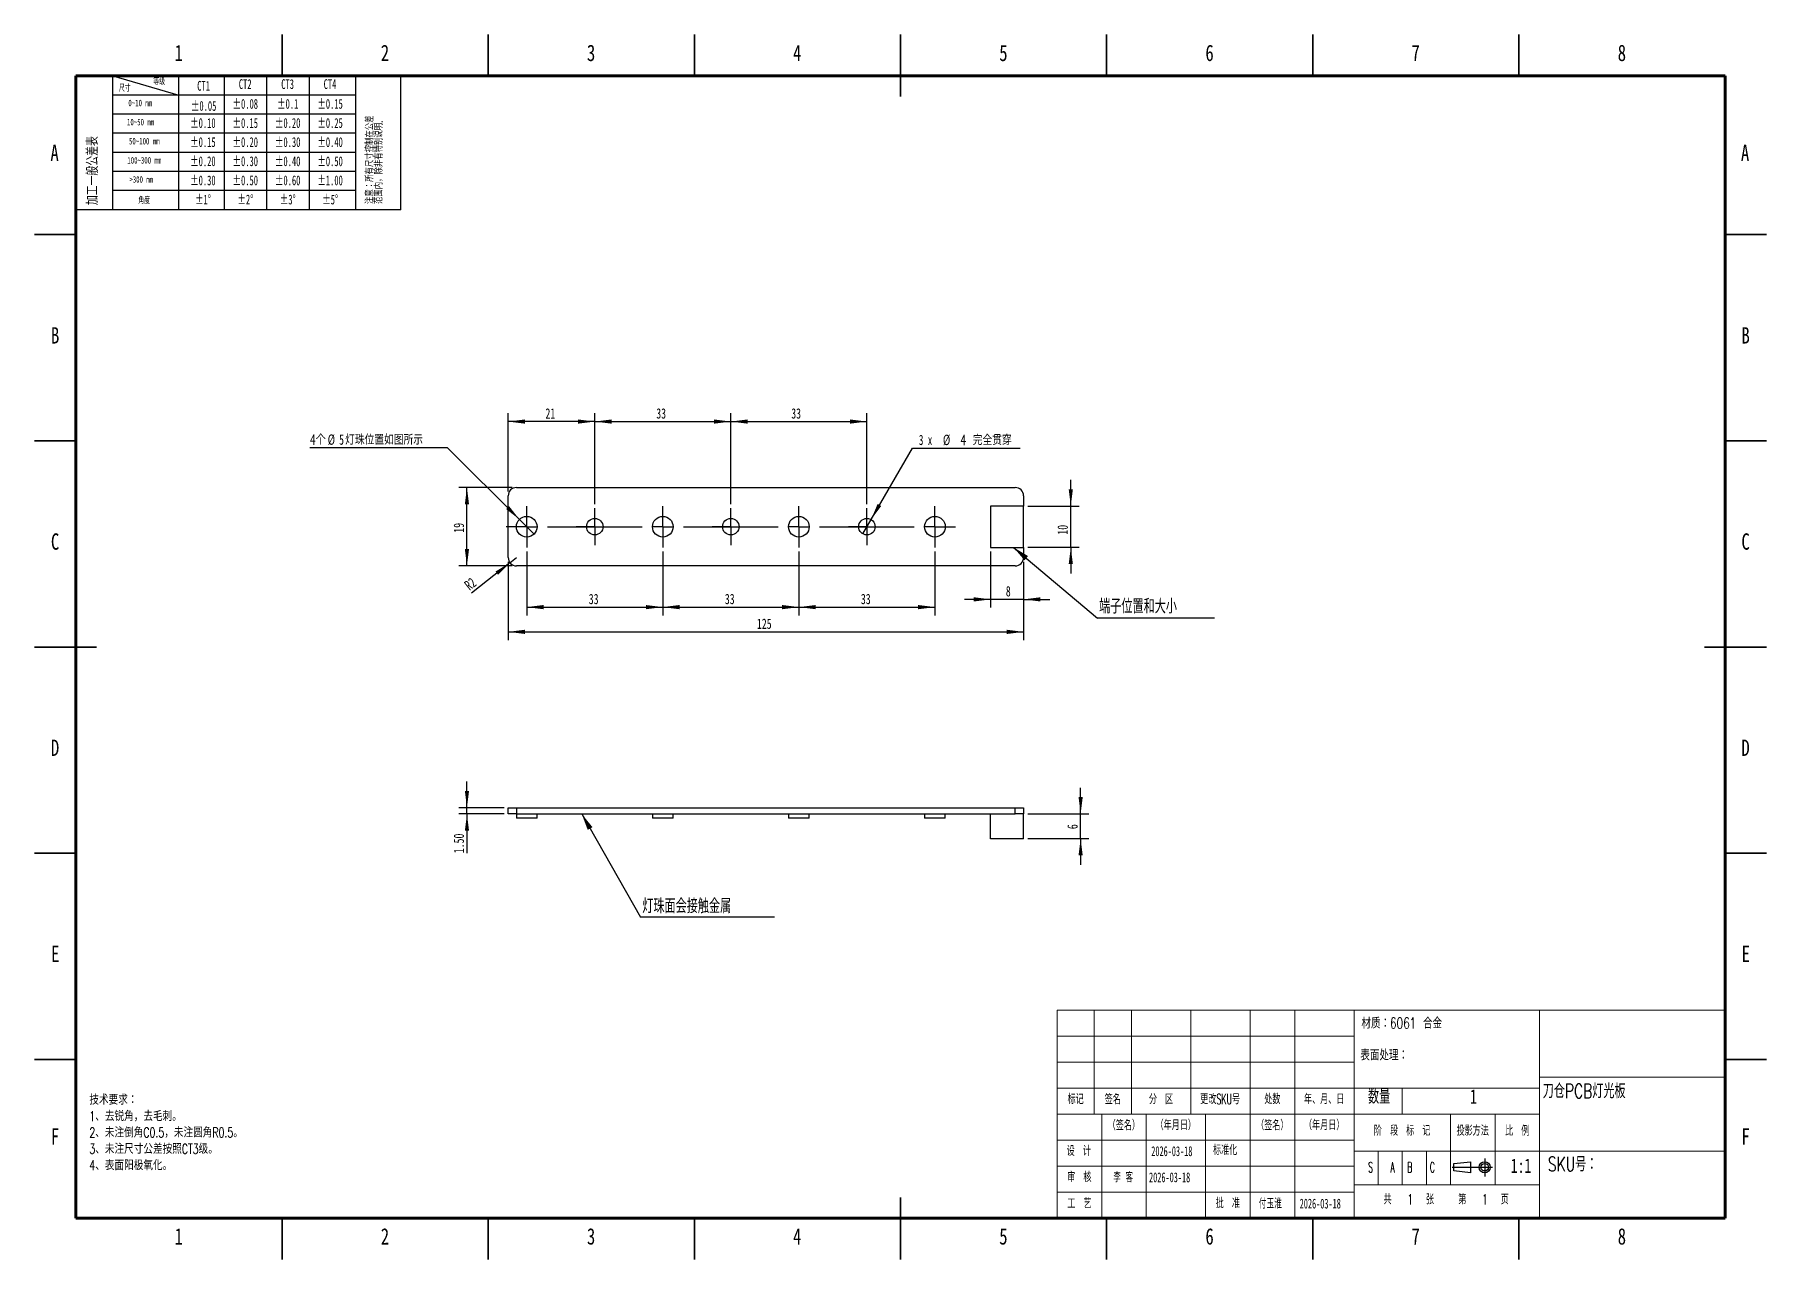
# Model space of a CAD drawing. Header units: millimetres. Extents: x 0 to 420, y 0 to 297.
import ezdxf

# ---------------------------------------------------------------- set-up
doc = ezdxf.new("R2010")
doc.units = ezdxf.units.MM
doc.linetypes.add('SLD-中心线', pattern=[34.29, 30.48, -1.27, 1.27, -1.27])
doc.linetypes.add('SLD-实线', pattern=[0])
doc.layers.add('细实线', color=2, linetype='SLD-实线')
doc.layers.add('轮廓粗实线', color=7, linetype='Continuous')
doc.styles.add('SLDTEXTSTYLE0', font='TXT', dxfattribs={"width": 0.638186})
doc.styles.add('SLDTEXTSTYLE1', font='TXT', dxfattribs={"width": 0.638186, "bigfont": 'bigfont'})
doc.styles.add('SLDTEXTSTYLE10', font='TXT', dxfattribs={"width": 0.633333})
doc.styles.add('SLDTEXTSTYLE2', font='TXT', dxfattribs={"width": 0.75, "bigfont": 'bigfont'})
doc.styles.add('SLDTEXTSTYLE3', font='TXT', dxfattribs={"width": 0.7})
doc.styles.add('SLDTEXTSTYLE4', font='TXT', dxfattribs={"width": 0.7, "bigfont": 'bigfont'})
doc.styles.add('SLDTEXTSTYLE5', font='TXT', dxfattribs={"width": 0.535, "bigfont": 'bigfont'})
doc.styles.add('SLDTEXTSTYLE6', font='TXT', dxfattribs={"width": 0.56, "bigfont": 'bigfont'})
doc.styles.add('SLDTEXTSTYLE7', font='TXT', dxfattribs={"width": 0.75})
doc.styles.add('SLDTEXTSTYLE8', font='TXT', dxfattribs={"width": 0.56})
doc.styles.add('SLDTEXTSTYLE9', font='TXT', dxfattribs={"width": 0.54, "bigfont": 'bigfont'})
doc.dimstyles.new('SLDDIMSTYLE0', dxfattribs={"dimtxt": 2.5, "dimasz": 4.08, "dimexe": 0, "dimexo": 0.0625, "dimtad": 2, "dimrnd": 1e-09, "dimzin": 12, "dimdsep": 46, "dimtxsty": 'SLDTEXTSTYLE3', "dimsah": 1, "dimcen": 0.09, "dimadec": 0, "dimazin": 3, "dimtfac": 1, "dimtofl": 0, "dimtmove": 0, "dimatfit": 3, "dimfxl": 1, "dimfrac": 2, "dimtolj": 1, "dimtzin": 12, "dimarcsym": 0})
doc.dimstyles.new('SLDDIMSTYLE1', dxfattribs={"dimtxt": 2.5, "dimasz": 4.08, "dimexe": 0, "dimexo": 0.0625, "dimtad": 2, "dimrnd": 1e-09, "dimzin": 12, "dimdsep": 46, "dimtxsty": 'SLDTEXTSTYLE3', "dimsah": 1, "dimcen": 0, "dimadec": 0, "dimazin": 3, "dimtfac": 1, "dimtofl": 0, "dimtmove": 0, "dimatfit": 3, "dimfxl": 1, "dimfrac": 2, "dimtolj": 1, "dimtzin": 12, "dimarcsym": 0})
doc.dimstyles.new('SLDDIMSTYLE2', dxfattribs={"dimtxt": 2.5, "dimasz": 4.08, "dimexe": 0, "dimexo": 0.0625, "dimtad": 0, "dimtih": 1, "dimtoh": 1, "dimrnd": 1e-09, "dimzin": 12, "dimdsep": 46, "dimtxsty": 'SLDTEXTSTYLE3', "dimblk1": 'NONE', "dimsah": 1, "dimcen": 0, "dimadec": 0, "dimazin": 3, "dimtfac": 1, "dimtmove": 0, "dimatfit": 3, "dimldrblk": 'NONE', "dimfxl": 1, "dimfrac": 2, "dimtolj": 1, "dimtzin": 12, "dimarcsym": 0})
doc.dimstyles.new('SLDDIMSTYLE3', dxfattribs={"dimtxt": 2.5, "dimasz": 4.08, "dimexe": 0, "dimexo": 0.0625, "dimtad": 0, "dimtih": 1, "dimtoh": 1, "dimdec": 6, "dimrnd": 1e-09, "dimzin": 12, "dimdsep": 46, "dimtxsty": 'SLDTEXTSTYLE3', "dimblk1": 'NONE', "dimsah": 1, "dimcen": 0, "dimadec": 0, "dimazin": 3, "dimtfac": 1, "dimtmove": 0, "dimatfit": 3, "dimldrblk": 'NONE', "dimfxl": 1, "dimfrac": 2, "dimtolj": 1, "dimtzin": 12, "dimarcsym": 0})
doc.dimstyles.new('SLDDIMSTYLE4', dxfattribs={"dimtxt": 2.5, "dimasz": 4.08, "dimexe": 0, "dimexo": 0.0625, "dimtad": 2, "dimrnd": 1e-09, "dimzin": 12, "dimdsep": 46, "dimtxsty": 'SLDTEXTSTYLE3', "dimsah": 1, "dimcen": 0.09, "dimadec": 0, "dimazin": 3, "dimtfac": 1, "dimtmove": 0, "dimatfit": 0, "dimfxl": 1, "dimfrac": 2, "dimtolj": 1, "dimtzin": 12, "dimarcsym": 0})
doc.dimstyles.new('SLDDIMSTYLE5', dxfattribs={"dimtxt": 0.18, "dimasz": 4.08, "dimexe": 0, "dimexo": 0.0625, "dimgap": 0, "dimtad": 0, "dimtih": 1, "dimtoh": 1, "dimdec": 0, "dimrnd": 1e-09, "dimzin": 0, "dimdsep": 46, "dimtxsty": 'Standard', "dimsah": 1, "dimcen": 0.09, "dimadec": 0, "dimazin": 0, "dimtfac": 4.08, "dimtdec": 0, "dimtofl": 0, "dimtmove": 0, "dimatfit": 3, "dimfxl": 1, "dimfrac": 2, "dimtolj": 1, "dimtzin": 0, "dimarcsym": 0})
doc.dimstyles.new('SLDDIMSTYLE6', dxfattribs={"dimtxt": 2.5, "dimasz": 4.08, "dimexe": 0, "dimexo": 0.0625, "dimtad": 2, "dimrnd": 1e-09, "dimzin": 4, "dimdsep": 46, "dimtxsty": 'SLDTEXTSTYLE3', "dimsah": 1, "dimcen": 0.09, "dimadec": 0, "dimazin": 1, "dimtfac": 1, "dimtmove": 0, "dimatfit": 0, "dimfxl": 1, "dimfrac": 2, "dimtolj": 1, "dimtzin": 12, "dimarcsym": 0})

# ---------------------------------------------------------------- blocks, each defined once
blk = doc.blocks.new('SW_NOTE_0')
at = {"layer": '细实线', "color": 0, "linetype": 'SLD-实线', "lineweight": 18, "insert": (0.844, 0.611), "char_height": 0.4741, "attachment_point": 2, "style": 'SLDTEXTSTYLE0'}
blk.add_mtext('±0.60', dxfattribs=at)
blk = doc.blocks.new('SW_NOTE_0_1')
at = {"layer": '细实线', "color": 0, "linetype": 'SLD-实线', "lineweight": 18, "insert": (0.844, 0.611), "char_height": 0.4741, "attachment_point": 2, "style": 'SLDTEXTSTYLE0'}
blk.add_mtext('±0.40', dxfattribs=at)
blk = doc.blocks.new('SW_NOTE_0_2')
at = {"layer": '细实线', "color": 0, "linetype": 'SLD-实线', "lineweight": 18, "insert": (0.508, 0.611), "char_height": 0.4741, "attachment_point": 2, "style": 'SLDTEXTSTYLE0'}
blk.add_mtext('±3°', dxfattribs=at)
blk = doc.blocks.new('SW_NOTE_0_3')
at = {"layer": '细实线', "color": 0, "linetype": 'SLD-实线', "lineweight": 18, "insert": (0.508, 0.611), "char_height": 0.4741, "attachment_point": 2, "style": 'SLDTEXTSTYLE0'}
blk.add_mtext('±5°', dxfattribs=at)
blk = doc.blocks.new('SW_NOTE_0_4')
at = {"layer": '细实线', "color": 0, "linetype": 'SLD-实线', "lineweight": 18, "insert": (0.844, 0.611), "char_height": 0.4741, "attachment_point": 2, "style": 'SLDTEXTSTYLE0'}
blk.add_mtext('±1.00', dxfattribs=at)
blk = doc.blocks.new('SW_NOTE_0_5')
at = {"layer": '细实线', "color": 0, "linetype": 'SLD-实线', "lineweight": 18, "insert": (0.844, 0.611), "char_height": 0.4741, "attachment_point": 2, "style": 'SLDTEXTSTYLE0'}
blk.add_mtext('±0.50', dxfattribs=at)
blk = doc.blocks.new('SW_NOTE_0_6')
at = {"layer": '细实线', "color": 0, "linetype": 'SLD-实线', "lineweight": 18, "insert": (0.844, 0.611), "char_height": 0.4741, "attachment_point": 2, "style": 'SLDTEXTSTYLE0'}
blk.add_mtext('±0.20', dxfattribs=at)
blk = doc.blocks.new('SW_NOTE_0_7')
at = {"layer": '细实线', "color": 0, "linetype": 'SLD-实线', "lineweight": 18, "insert": (0.844, 0.611), "char_height": 0.4741, "attachment_point": 2, "style": 'SLDTEXTSTYLE0'}
blk.add_mtext('±0.30', dxfattribs=at)
blk = doc.blocks.new('SW_NOTE_0_8')
at = {"layer": '细实线', "color": 0, "linetype": 'SLD-实线', "lineweight": 18, "insert": (0.656, 0.611), "char_height": 0.4741, "attachment_point": 2, "style": 'SLDTEXTSTYLE0'}
blk.add_mtext('±0.1', dxfattribs=at)
blk = doc.blocks.new('SW_NOTE_0_9')
at = {"layer": '细实线', "color": 0, "linetype": 'SLD-实线', "lineweight": 18, "insert": (0.844, 0.611), "char_height": 0.4741, "attachment_point": 2, "style": 'SLDTEXTSTYLE0'}
blk.add_mtext('±0.15', dxfattribs=at)
blk = doc.blocks.new('SW_NOTE_0_10')
at = {"layer": '细实线', "color": 0, "linetype": 'SLD-实线', "lineweight": 18, "insert": (0.844, 0.611), "char_height": 0.4741, "attachment_point": 2, "style": 'SLDTEXTSTYLE0'}
blk.add_mtext('±0.25', dxfattribs=at)
blk = doc.blocks.new('SW_NOTE_0_11')
at = {"layer": '细实线', "color": 0, "linetype": 'SLD-实线', "lineweight": 18, "insert": (0.844, 0.611), "char_height": 0.4741, "attachment_point": 2, "style": 'SLDTEXTSTYLE0'}
blk.add_mtext('±0.40', dxfattribs=at)
blk = doc.blocks.new('SW_NOTE_0_12')
at = {"layer": '细实线', "color": 0, "linetype": 'SLD-实线', "lineweight": 18, "insert": (0.633, 0.611), "char_height": 0.4741, "attachment_point": 2, "style": 'SLDTEXTSTYLE0'}
blk.add_mtext('CT3', dxfattribs=at)
blk = doc.blocks.new('SW_NOTE_0_13')
at = {"layer": '细实线', "color": 0, "linetype": 'SLD-实线', "lineweight": 18, "insert": (0.633, 0.611), "char_height": 0.4741, "attachment_point": 2, "style": 'SLDTEXTSTYLE0'}
blk.add_mtext('CT4', dxfattribs=at)
blk = doc.blocks.new('SW_NOTE_0_14')
at = {"layer": '细实线', "color": 0, "linetype": 'SLD-实线', "lineweight": 18, "insert": (0.844, 0.611), "char_height": 0.4741, "attachment_point": 2, "style": 'SLDTEXTSTYLE0'}
blk.add_mtext('±0.10', dxfattribs=at)
blk = doc.blocks.new('SW_NOTE_0_15')
at = {"layer": '细实线', "color": 0, "linetype": 'SLD-实线', "lineweight": 18, "insert": (0.844, 0.611), "char_height": 0.4741, "attachment_point": 2, "style": 'SLDTEXTSTYLE0'}
blk.add_mtext('±0.15', dxfattribs=at)
blk = doc.blocks.new('SW_NOTE_0_16')
at = {"layer": '细实线', "color": 0, "linetype": 'SLD-实线', "lineweight": 18, "insert": (0.844, 0.611), "char_height": 0.4741, "attachment_point": 2, "style": 'SLDTEXTSTYLE0'}
blk.add_mtext('±0.05', dxfattribs=at)
blk = doc.blocks.new('SW_NOTE_0_17')
at = {"layer": '细实线', "color": 0, "linetype": 'SLD-实线', "lineweight": 18, "insert": (0.844, 0.611), "char_height": 0.4741, "attachment_point": 2, "style": 'SLDTEXTSTYLE0'}
blk.add_mtext('±0.30', dxfattribs=at)
blk = doc.blocks.new('SW_NOTE_0_18')
at = {"layer": '细实线', "color": 0, "linetype": 'SLD-实线', "lineweight": 18, "insert": (0.844, 0.611), "char_height": 0.4741, "attachment_point": 2, "style": 'SLDTEXTSTYLE0'}
blk.add_mtext('±0.20', dxfattribs=at)
blk = doc.blocks.new('SW_NOTE_0_19')
at = {"layer": '细实线', "color": 0, "linetype": 'SLD-实线', "lineweight": 18, "insert": (0.943, 0.407), "char_height": 0.3161, "attachment_point": 2, "style": 'SLDTEXTSTYLE0'}
blk.add_mtext('>300 mm', dxfattribs=at)
blk = doc.blocks.new('SW_NOTE_0_20')
at = {"layer": '细实线', "color": 0, "linetype": 'SLD-实线', "lineweight": 18, "insert": (1.318, 0.407), "char_height": 0.3161, "attachment_point": 2, "style": 'SLDTEXTSTYLE0'}
blk.add_mtext('100~300 mm', dxfattribs=at)
blk = doc.blocks.new('SW_NOTE_0_21')
at = {"layer": '细实线', "color": 0, "linetype": 'SLD-实线', "lineweight": 18, "insert": (0.458, 0.407), "char_height": 0.3161, "attachment_point": 2, "style": 'SLDTEXTSTYLE1'}
blk.add_mtext('角度', dxfattribs=at)
blk = doc.blocks.new('SW_NOTE_0_22')
at = {"layer": '细实线', "color": 0, "linetype": 'SLD-实线', "lineweight": 18, "insert": (1.068, 0.407), "char_height": 0.3161, "attachment_point": 2, "style": 'SLDTEXTSTYLE0'}
blk.add_mtext('10~50 mm', dxfattribs=at)
blk = doc.blocks.new('SW_NOTE_0_23')
at = {"layer": '细实线', "color": 0, "linetype": 'SLD-实线', "lineweight": 18, "insert": (1.193, 0.407), "char_height": 0.3161, "attachment_point": 2, "style": 'SLDTEXTSTYLE0'}
blk.add_mtext('50~100 mm', dxfattribs=at)
blk = doc.blocks.new('SW_NOTE_0_24')
at = {"layer": '细实线', "color": 0, "linetype": 'SLD-实线', "lineweight": 18, "insert": (0.943, 0.407), "char_height": 0.3161, "attachment_point": 2, "style": 'SLDTEXTSTYLE0'}
blk.add_mtext('0~10 mm', dxfattribs=at)
blk = doc.blocks.new('SW_NOTE_0_25')
at = {"layer": '细实线', "color": 0, "linetype": 'SLD-实线', "lineweight": 18, "insert": (0, 0.407), "char_height": 0.3161, "attachment_point": 1, "style": 'SLDTEXTSTYLE1'}
blk.add_mtext('尺寸', dxfattribs=at)
blk = doc.blocks.new('SW_NOTE_0_26')
at = {"layer": '细实线', "color": 0, "linetype": 'SLD-实线', "lineweight": 18, "insert": (0, 0.407), "char_height": 0.3161, "attachment_point": 1, "style": 'SLDTEXTSTYLE1'}
blk.add_mtext('等级', dxfattribs=at)
blk = doc.blocks.new('SW_NOTE_0_27')
at = {"layer": '细实线', "color": 0, "linetype": 'SLD-实线', "lineweight": 18, "insert": (0.508, 0.611), "char_height": 0.4741, "attachment_point": 2, "style": 'SLDTEXTSTYLE0'}
blk.add_mtext('±2°', dxfattribs=at)
blk = doc.blocks.new('SW_NOTE_0_28')
at = {"layer": '细实线', "color": 0, "linetype": 'SLD-实线', "lineweight": 18, "insert": (0.508, 0.611), "char_height": 0.4741, "attachment_point": 2, "style": 'SLDTEXTSTYLE0'}
blk.add_mtext('±1°', dxfattribs=at)
blk = doc.blocks.new('SW_NOTE_0_29')
at = {"layer": '细实线', "color": 0, "linetype": 'SLD-实线', "lineweight": 18, "insert": (0.844, 0.611), "char_height": 0.4741, "attachment_point": 2, "style": 'SLDTEXTSTYLE0'}
blk.add_mtext('±0.50', dxfattribs=at)
blk = doc.blocks.new('SW_NOTE_0_30')
at = {"layer": '细实线', "color": 0, "linetype": 'SLD-实线', "lineweight": 18, "insert": (0.844, 0.611), "char_height": 0.4741, "attachment_point": 2, "style": 'SLDTEXTSTYLE0'}
blk.add_mtext('±0.30', dxfattribs=at)
blk = doc.blocks.new('SW_NOTE_0_31')
at = {"layer": '细实线', "color": 0, "linetype": 'SLD-实线', "lineweight": 18, "insert": (0.844, 0.611), "char_height": 0.4741, "attachment_point": 2, "style": 'SLDTEXTSTYLE0'}
blk.add_mtext('±0.08', dxfattribs=at)
blk = doc.blocks.new('SW_NOTE_0_32')
at = {"layer": '细实线', "color": 0, "linetype": 'SLD-实线', "lineweight": 18, "insert": (0.844, 0.611), "char_height": 0.4741, "attachment_point": 2, "style": 'SLDTEXTSTYLE0'}
blk.add_mtext('±0.15', dxfattribs=at)
blk = doc.blocks.new('SW_NOTE_0_33')
at = {"layer": '细实线', "color": 0, "linetype": 'SLD-实线', "lineweight": 18, "insert": (0.844, 0.611), "char_height": 0.4741, "attachment_point": 2, "style": 'SLDTEXTSTYLE0'}
blk.add_mtext('±0.20', dxfattribs=at)
blk = doc.blocks.new('SW_NOTE_0_34')
at = {"layer": '细实线', "color": 0, "linetype": 'SLD-实线', "lineweight": 18, "insert": (0.633, 0.611), "char_height": 0.4741, "attachment_point": 2, "style": 'SLDTEXTSTYLE0'}
blk.add_mtext('CT1', dxfattribs=at)
blk = doc.blocks.new('SW_NOTE_0_35')
at = {"layer": '细实线', "color": 0, "linetype": 'SLD-实线', "lineweight": 18, "insert": (0.633, 0.611), "char_height": 0.4741, "attachment_point": 2, "style": 'SLDTEXTSTYLE0'}
blk.add_mtext('CT2', dxfattribs=at)
blk = doc.blocks.new('SW_NOTE_0_36')
at = {"layer": '细实线', "color": 0, "linetype": 'SLD-实线', "lineweight": 18, "insert": (-0.714, 0), "char_height": 0.554, "attachment_point": 1, "rotation": 90, "style": 'SLDTEXTSTYLE2'}
blk.add_mtext('加工一般公差表', dxfattribs=at)
blk = doc.blocks.new('SW_NOTE_0_37')
at = {"layer": '细实线', "color": 0, "linetype": 'SLD-实线', "lineweight": 18, "char_height": 0.34089, "attachment_point": 1, "rotation": 90, "style": 'SLDTEXTSTYLE2'}
for s, insert in [('注意：所有尺寸控制在公差', (-0.439, 0)), ('范围内，除非有特别说明.', (0.001, 0))]:
    blk.add_mtext(s, dxfattribs=dict(at, insert=insert))
blk = doc.blocks.new('公差尺寸表')
blk.add_line((0, 0), (0, -6.495))
at = {"layer": '细实线', "color": 7}
for p, q in [((15.755, 0), (0, 0)), ((1.795, 0), (4.988, -0.928)), ((1.795, -6.495), (1.795, 0)), ((4.988, -6.495), (4.988, 0)), ((7.212, -6.495), (7.212, 0)), ((9.268, -6.495), (9.268, 0)), ((9.885, 0), (15.058, 0)), ((11.325, -6.495), (11.325, 0)), ((13.575, -6.495), (13.575, 0)), ((15.755, -6.495), (15.755, 0)), ((13.575, -0.928), (1.795, -0.928)), ((13.575, -1.856), (1.795, -1.856)), ((13.575, -2.783), (1.795, -2.783)), ((13.575, -3.711), (1.795, -3.711)), ((13.575, -4.639), (1.795, -4.639)), ((13.575, -5.567), (1.795, -5.567)), ((15.755, -6.495), (0, -6.495))]:
    blk.add_line(p, q, dxfattribs=at)
at = {"layer": '细实线', "color": 7, "linetype": 'SLD-实线', "lineweight": 18}
for name, p in [('SW_NOTE_0_25', (2.088, -0.851)), ('SW_NOTE_0_26', (3.759, -0.525)), ('SW_NOTE_0_34', (5.562, -0.857)), ('SW_NOTE_0_35', (7.581, -0.772)), ('SW_NOTE_0_12', (9.638, -0.772)), ('SW_NOTE_0_13', (11.695, -0.772)), ('SW_NOTE_0_24', (2.18, -1.561)), ('SW_NOTE_0_16', (5.354, -1.831)), ('SW_NOTE_0_31', (7.373, -1.731)), ('SW_NOTE_0_8', (9.621, -1.731)), ('SW_NOTE_0_9', (11.487, -1.731)), ('SW_NOTE_0_22', (2.072, -2.489)), ('SW_NOTE_0_14', (5.317, -2.659)), ('SW_NOTE_0_32', (7.373, -2.659)), ('SW_NOTE_0_6', (9.43, -2.659)), ('SW_NOTE_0_10', (11.487, -2.659)), ('SW_NOTE_0_36', (1.234, -6.267)), ('SW_NOTE_0_23', (2.126, -3.417)), ('SW_NOTE_0_15', (5.317, -3.586)), ('SW_NOTE_0_33', (7.373, -3.586)), ('SW_NOTE_0_7', (9.43, -3.586)), ('SW_NOTE_0_11', (11.487, -3.586)), ('SW_NOTE_0_37', (14.529, -6.215)), ('SW_NOTE_0_20', (2.003, -4.344)), ('SW_NOTE_0_18', (5.317, -4.514)), ('SW_NOTE_0_30', (7.373, -4.514)), ('SW_NOTE_0_1', (9.43, -4.514)), ('SW_NOTE_0_5', (11.487, -4.514)), ('SW_NOTE_0_19', (2.229, -5.272)), ('SW_NOTE_0_17', (5.317, -5.442)), ('SW_NOTE_0_29', (7.373, -5.442)), ('SW_NOTE_0', (9.43, -5.442)), ('SW_NOTE_0_4', (11.487, -5.442)), ('SW_NOTE_0_21', (2.853, -6.299)), ('SW_NOTE_0_28', (5.657, -6.37)), ('SW_NOTE_0_27', (7.713, -6.37)), ('SW_NOTE_0_2', (9.77, -6.37)), ('SW_NOTE_0_3', (11.827, -6.37))]:
    blk.add_blockref(name, p, dxfattribs=at)
blk = doc.blocks.new('_D')
at = {"color": 5, "linetype": 'SLD-实线', "lineweight": 25, "true_color": 0x0000ff}
for p, q in [((115.85, 187.17), (102.85, 187.17)), ((104.85, 168.17), (104.85, 187.17)), ((115.85, 168.17), (102.85, 168.17))]:
    blk.add_line(p, q, dxfattribs=at)
for points in [[(104.85, 187.17), (104.34, 183.09), (105.36, 183.09)], [(104.85, 168.17), (105.36, 172.25), (104.34, 172.25)]]:
    blk.add_solid(points, dxfattribs=at)
at = {"color": 5, "linetype": 'SLD-实线', "lineweight": 25, "true_color": 0x0000ff, "insert": (101.63, 176.21), "char_height": 2.5, "attachment_point": 1, "rotation": 90, "style": 'SLDTEXTSTYLE3'}
blk.add_mtext('19', dxfattribs=at)
blk = doc.blocks.new('_D_1')
at = {"color": 5, "linetype": 'SLD-实线', "lineweight": 25, "true_color": 0x0000ff}
for p, q in [((114.85, 169.17), (114.85, 150.17)), ((239.85, 169.17), (239.85, 150.17)), ((114.85, 152.17), (239.85, 152.17))]:
    blk.add_line(p, q, dxfattribs=at)
for points in [[(114.85, 152.17), (118.93, 151.66), (118.93, 152.68)], [(239.85, 152.17), (235.77, 152.68), (235.77, 151.66)]]:
    blk.add_solid(points, dxfattribs=at)
at = {"color": 5, "linetype": 'SLD-实线', "lineweight": 25, "true_color": 0x0000ff, "insert": (175.17, 155.39), "char_height": 2.5, "attachment_point": 1, "style": 'SLDTEXTSTYLE3'}
blk.add_mtext('125', dxfattribs=at)
blk = doc.blocks.new('_D_2')
at = {"color": 5, "linetype": 'SLD-实线', "lineweight": 25, "true_color": 0x0000ff}
for p, q in [((119.35, 171.67), (119.35, 156.17)), ((152.35, 171.67), (152.35, 156.17)), ((119.35, 158.17), (152.35, 158.17))]:
    blk.add_line(p, q, dxfattribs=at)
for points in [[(119.35, 158.17), (123.43, 157.66), (123.43, 158.68)], [(152.35, 158.17), (148.27, 158.68), (148.27, 157.66)]]:
    blk.add_solid(points, dxfattribs=at)
at = {"color": 5, "linetype": 'SLD-实线', "lineweight": 25, "true_color": 0x0000ff, "insert": (134.39, 161.39), "char_height": 2.5, "attachment_point": 1, "style": 'SLDTEXTSTYLE3'}
blk.add_mtext('33', dxfattribs=at)
blk = doc.blocks.new('_D_3')
at = {"color": 5, "linetype": 'SLD-实线', "lineweight": 25, "true_color": 0x0000ff}
for p, q in [((152.35, 171.67), (152.35, 156.17)), ((185.35, 171.67), (185.35, 156.17)), ((152.35, 158.17), (185.35, 158.17))]:
    blk.add_line(p, q, dxfattribs=at)
for points in [[(152.35, 158.17), (156.43, 157.66), (156.43, 158.68)], [(185.35, 158.17), (181.27, 158.68), (181.27, 157.66)]]:
    blk.add_solid(points, dxfattribs=at)
at = {"color": 5, "linetype": 'SLD-实线', "lineweight": 25, "true_color": 0x0000ff, "insert": (167.39, 161.39), "char_height": 2.5, "attachment_point": 1, "style": 'SLDTEXTSTYLE3'}
blk.add_mtext('33', dxfattribs=at)
blk = doc.blocks.new('_D_4')
at = {"color": 5, "linetype": 'SLD-实线', "lineweight": 25, "true_color": 0x0000ff}
for p, q in [((185.35, 171.67), (185.35, 156.17)), ((218.35, 171.67), (218.35, 156.17)), ((185.35, 158.17), (218.35, 158.17))]:
    blk.add_line(p, q, dxfattribs=at)
for points in [[(185.35, 158.17), (189.43, 157.66), (189.43, 158.68)], [(218.35, 158.17), (214.27, 158.68), (214.27, 157.66)]]:
    blk.add_solid(points, dxfattribs=at)
at = {"color": 5, "linetype": 'SLD-实线', "lineweight": 25, "true_color": 0x0000ff, "insert": (200.39, 161.39), "char_height": 2.5, "attachment_point": 1, "style": 'SLDTEXTSTYLE3'}
blk.add_mtext('33', dxfattribs=at)
blk = doc.blocks.new('_D_5')
at = {"color": 5, "linetype": 'SLD-实线', "lineweight": 25, "true_color": 0x0000ff}
for q in [(105.95, 161.54), (116.85, 170.17)]:
    blk.add_line((115.28, 168.93), q, dxfattribs=at)
blk.add_solid([(115.28, 168.93), (111.76, 166.79), (112.4, 166)], dxfattribs=at)
at = {"color": 5, "linetype": 'SLD-实线', "lineweight": 25, "true_color": 0x0000ff, "insert": (103.95, 164.06), "char_height": 2.5, "attachment_point": 1, "rotation": 38.3523, "style": 'SLDTEXTSTYLE3'}
blk.add_mtext('R2', dxfattribs=at)
blk = doc.blocks.new('_D_6')
at = {"color": 5, "linetype": 'SLD-实线', "lineweight": 25, "true_color": 0x0000ff}
for p, q in [((100.16, 196.83), (66.72, 196.83)), ((117.58, 179.43), (100.16, 196.83)), ((121.12, 175.9), (117.58, 179.43))]:
    blk.add_line(p, q, dxfattribs=at)
blk.add_solid([(117.58, 179.43), (115.05, 182.68), (114.33, 181.96)], dxfattribs=at)
at = {"color": 5, "linetype": 'SLD-实线', "lineweight": 25, "true_color": 0x0000ff, "char_height": 2.5, "attachment_point": 1}
for s, insert, style in [('4个', (66.72, 200.05), 'SLDTEXTSTYLE4'), ('%%c', (71.08, 200.05), 'SLDTEXTSTYLE3'), ('5', (73.84, 200.05), 'SLDTEXTSTYLE3'), ('灯珠位置如图所示', (75.3, 200.05), 'SLDTEXTSTYLE4')]:
    blk.add_mtext(s, dxfattribs=dict(at, insert=insert, style=style))
blk = doc.blocks.new('_None')
blk = doc.blocks.new('_D_7')
at = {"color": 5, "linetype": 'SLD-实线', "lineweight": 25, "true_color": 0x0000ff}
for p, q in [((114.85, 186.17), (114.85, 205.17)), ((135.85, 203.17), (114.85, 203.17)), ((135.85, 183.17), (135.85, 205.17))]:
    blk.add_line(p, q, dxfattribs=at)
for points in [[(114.85, 203.17), (118.93, 202.66), (118.93, 203.68)], [(135.85, 203.17), (131.77, 203.68), (131.77, 202.66)]]:
    blk.add_solid(points, dxfattribs=at)
at = {"color": 5, "linetype": 'SLD-实线', "lineweight": 25, "true_color": 0x0000ff, "insert": (123.89, 206.39), "char_height": 2.5, "attachment_point": 1, "style": 'SLDTEXTSTYLE3'}
blk.add_mtext('21', dxfattribs=at)
blk = doc.blocks.new('_D_8')
at = {"color": 5, "linetype": 'SLD-实线', "lineweight": 25, "true_color": 0x0000ff}
for p, q in [((135.85, 183.17), (135.85, 205.17)), ((135.85, 203.17), (168.85, 203.17)), ((168.85, 183.17), (168.85, 205.17))]:
    blk.add_line(p, q, dxfattribs=at)
for points in [[(135.85, 203.17), (139.93, 202.66), (139.93, 203.68)], [(168.85, 203.17), (164.77, 203.68), (164.77, 202.66)]]:
    blk.add_solid(points, dxfattribs=at)
at = {"color": 5, "linetype": 'SLD-实线', "lineweight": 25, "true_color": 0x0000ff, "insert": (150.76, 206.39), "char_height": 2.5, "attachment_point": 1, "style": 'SLDTEXTSTYLE3'}
blk.add_mtext('33', dxfattribs=at)
blk = doc.blocks.new('_D_9')
at = {"color": 5, "linetype": 'SLD-实线', "lineweight": 25, "true_color": 0x0000ff}
for p, q in [((168.85, 183.17), (168.85, 205.17)), ((168.85, 203.17), (201.85, 203.17)), ((201.85, 183.17), (201.85, 205.17))]:
    blk.add_line(p, q, dxfattribs=at)
for points in [[(168.85, 203.17), (172.93, 202.66), (172.93, 203.68)], [(201.85, 203.17), (197.77, 203.68), (197.77, 202.66)]]:
    blk.add_solid(points, dxfattribs=at)
at = {"color": 5, "linetype": 'SLD-实线', "lineweight": 25, "true_color": 0x0000ff, "insert": (183.5, 206.39), "char_height": 2.5, "attachment_point": 1, "style": 'SLDTEXTSTYLE3'}
blk.add_mtext('33', dxfattribs=at)
blk = doc.blocks.new('_D_10')
at = {"color": 5, "linetype": 'SLD-实线', "lineweight": 25, "true_color": 0x0000ff}
for p, q in [((202.85, 179.4), (212.88, 196.75)), ((212.88, 196.75), (239.05, 196.75)), ((200.85, 175.94), (202.85, 179.4))]:
    blk.add_line(p, q, dxfattribs=at)
blk.add_solid([(202.85, 179.4), (205.33, 182.68), (204.45, 183.19)], dxfattribs=at)
at = {"color": 5, "linetype": 'SLD-实线', "lineweight": 25, "true_color": 0x0000ff, "char_height": 2.5, "attachment_point": 1}
for s, insert, style in [('3 x', (214.47, 199.97), 'SLDTEXTSTYLE10'), ('%%c', (220.29, 199.97), 'SLDTEXTSTYLE3'), ('4 完全贯穿', (224.46, 199.97), 'SLDTEXTSTYLE4')]:
    blk.add_mtext(s, dxfattribs=dict(at, insert=insert, style=style))
blk = doc.blocks.new('_D_11')
at = {"color": 5, "linetype": 'SLD-实线', "lineweight": 25, "true_color": 0x0000ff}
for p, q in [((251.3, 182.67), (251.3, 189.02)), ((240.85, 182.67), (253.3, 182.67)), ((251.3, 172.67), (251.3, 182.67)), ((240.85, 172.67), (253.3, 172.67)), ((251.3, 172.67), (251.3, 166.32))]:
    blk.add_line(p, q, dxfattribs=at)
for points in [[(251.3, 182.67), (251.81, 186.75), (250.79, 186.75)], [(251.3, 172.67), (250.79, 168.59), (251.81, 168.59)]]:
    blk.add_solid(points, dxfattribs=at)
at = {"color": 5, "linetype": 'SLD-实线', "lineweight": 25, "true_color": 0x0000ff, "insert": (248.08, 175.74), "char_height": 2.5, "attachment_point": 1, "rotation": 90, "style": 'SLDTEXTSTYLE3'}
blk.add_mtext('10', dxfattribs=at)
blk = doc.blocks.new('_D_12')
at = {"color": 5, "linetype": 'SLD-实线', "lineweight": 25, "true_color": 0x0000ff}
for p, q in [((231.85, 171.67), (231.85, 158.05)), ((239.85, 169.17), (239.85, 158.05)), ((231.85, 160.05), (225.5, 160.05)), ((239.85, 160.05), (231.85, 160.05)), ((239.85, 160.05), (246.2, 160.05))]:
    blk.add_line(p, q, dxfattribs=at)
for points in [[(231.85, 160.05), (227.77, 160.56), (227.77, 159.54)], [(239.85, 160.05), (243.93, 159.54), (243.93, 160.56)]]:
    blk.add_solid(points, dxfattribs=at)
at = {"color": 5, "linetype": 'SLD-实线', "lineweight": 25, "true_color": 0x0000ff, "insert": (235.54, 163.27), "char_height": 2.5, "attachment_point": 1, "style": 'SLDTEXTSTYLE3'}
blk.add_mtext('8', dxfattribs=at)
blk = doc.blocks.new('SW_NOTE_0_38')
at = {"color": 0, "linetype": 'SLD-实线', "lineweight": 25}
blk.add_line((28.4, 0), (0, 0), dxfattribs=at)
at = {"color": 0, "linetype": 'SLD-实线', "lineweight": 25, "insert": (0.4, 4.62), "char_height": 3.5, "attachment_point": 1, "style": 'SLDTEXTSTYLE4'}
blk.add_mtext('端子位置和大小', dxfattribs=at)
blk = doc.blocks.new('SW_CENTERMARKSYMBOL_0')
at = {"color": 0, "linetype": 'SLD-实线', "lineweight": 25}
for p, q in [((-33, 2.5), (-33, 5)), ((0, 2.5), (0, 5)), ((33, 2.5), (33, 5)), ((66, 2.5), (66, 5)), ((-35.5, 0), (-38, 0)), ((-33, 0), (-35.5, 0)), ((-33, 0), (-33, 2.5)), ((-33, 0), (-33, -2.5)), ((-33, 0), (-30.5, 0)), ((-28, 0), (-5, 0)), ((0, 0), (-2.5, 0)), ((0, 0), (0, 2.5)), ((0, 0), (0, -2.5)), ((0, 0), (2.5, 0)), ((5, 0), (28, 0)), ((33, 0), (30.5, 0)), ((33, 0), (33, 2.5)), ((33, 0), (33, -2.5)), ((33, 0), (35.5, 0)), ((38, 0), (61, 0)), ((66, 0), (63.5, 0)), ((66, 0), (66, 2.5)), ((66, 0), (66, -2.5)), ((66, 0), (68.5, 0)), ((68.5, 0), (71, 0)), ((-33, -2.5), (-33, -5)), ((0, -2.5), (0, -5)), ((33, -2.5), (33, -5)), ((66, -2.5), (66, -5))]:
    blk.add_line(p, q, dxfattribs=at)
blk = doc.blocks.new('SW_CENTERMARKSYMBOL_1')
at = {"color": 0, "linetype": 'SLD-实线', "lineweight": 25}
for p, q in [((0, 2.5), (0, 4.5)), ((-2.5, 0), (-4.5, 0)), ((0, 0), (-2.5, 0)), ((0, 0), (0, 2.5)), ((0, 0), (0, -2.5)), ((0, 0), (2.5, 0)), ((2.5, 0), (4.5, 0)), ((0, -2.5), (0, -4.5))]:
    blk.add_line(p, q, dxfattribs=at)
blk = doc.blocks.new('SW_CENTERMARKSYMBOL_2')
at = {"color": 0, "linetype": 'SLD-实线', "lineweight": 25}
for p, q in [((0, 2.5), (0, 4.5)), ((-2.5, 0), (-4.5, 0)), ((0, 0), (-2.5, 0)), ((0, 0), (0, 2.5)), ((0, 0), (0, -2.5)), ((0, 0), (2.5, 0)), ((2.5, 0), (4.5, 0)), ((0, -2.5), (0, -4.5))]:
    blk.add_line(p, q, dxfattribs=at)
blk = doc.blocks.new('SW_CENTERMARKSYMBOL_3')
at = {"color": 0, "linetype": 'SLD-实线', "lineweight": 25}
for p, q in [((0, 2.5), (0, 4.5)), ((-2.5, 0), (-4.5, 0)), ((0, 0), (-2.5, 0)), ((0, 0), (0, 2.5)), ((0, 0), (0, -2.5)), ((0, 0), (2.5, 0)), ((2.5, 0), (4.5, 0)), ((0, -2.5), (0, -4.5))]:
    blk.add_line(p, q, dxfattribs=at)
blk = doc.blocks.new('_D_13')
at = {"color": 5, "linetype": 'SLD-实线', "lineweight": 25, "true_color": 0x0000ff}
for p, q in [((253.69, 108.02), (253.69, 114.37)), ((240.85, 108.02), (255.69, 108.02)), ((253.69, 102.02), (253.69, 108.02)), ((240.85, 102.02), (255.69, 102.02)), ((253.69, 102.02), (253.69, 95.67))]:
    blk.add_line(p, q, dxfattribs=at)
for points in [[(253.69, 108.02), (254.2, 112.1), (253.18, 112.1)], [(253.69, 102.02), (253.18, 97.94), (254.2, 97.94)]]:
    blk.add_solid(points, dxfattribs=at)
at = {"color": 5, "linetype": 'SLD-实线', "lineweight": 25, "true_color": 0x0000ff, "insert": (250.47, 104.33), "char_height": 2.5, "attachment_point": 1, "rotation": 90, "style": 'SLDTEXTSTYLE3'}
blk.add_mtext('6', dxfattribs=at)
blk = doc.blocks.new('_D_14')
at = {"color": 5, "linetype": 'SLD-实线', "lineweight": 25, "true_color": 0x0000ff}
for p, q in [((104.85, 109.52), (104.85, 115.87)), ((113.85, 109.52), (102.85, 109.52)), ((104.85, 108.02), (104.85, 109.52)), ((113.85, 108.02), (102.85, 108.02)), ((104.85, 108.02), (104.85, 98.49))]:
    blk.add_line(p, q, dxfattribs=at)
for points in [[(104.85, 109.52), (105.36, 113.6), (104.34, 113.6)], [(104.85, 108.02), (104.34, 103.94), (105.36, 103.94)]]:
    blk.add_solid(points, dxfattribs=at)
at = {"color": 5, "linetype": 'SLD-实线', "lineweight": 25, "true_color": 0x0000ff, "insert": (101.63, 98.49), "char_height": 2.5, "attachment_point": 1, "rotation": 90, "style": 'SLDTEXTSTYLE3'}
blk.add_mtext('1.50', dxfattribs=at)
blk = doc.blocks.new('SW_NOTE_0_39')
at = {"color": 0, "linetype": 'SLD-实线', "lineweight": 25}
blk.add_line((32.47, 0), (0, 0), dxfattribs=at)
at = {"color": 0, "linetype": 'SLD-实线', "lineweight": 25, "insert": (0.4, 4.45), "char_height": 3.5, "attachment_point": 1, "style": 'SLDTEXTSTYLE4'}
blk.add_mtext('灯珠面会接触金属', dxfattribs=at)

msp = doc.modelspace()

# ---------------------------------------------------------------- linework, layer by layer
at = {"color": 7, "linetype": 'SLD-实线', "lineweight": 35}
for p, q in [((60, 287), (60, 297)), ((110, 287), (110, 297)), ((160, 287), (160, 297)), ((210, 297.001), (210, 281.999)), ((210, 287), (210, 297)), ((260, 287), (260, 297)), ((310, 287), (310, 297)), ((360, 287), (360, 297)), ((10, 248.5), (0, 248.5)), ((410, 248.5), (420, 248.5)), ((10, 198.5), (0, 198.5)), ((410, 198.5), (420, 198.5)), ((-0.001, 148.5), (15.001, 148.5)), ((10, 148.5), (0, 148.5)), ((420.001, 148.5), (404.999, 148.5)), ((410, 148.5), (420, 148.5)), ((10, 98.5), (0, 98.5)), ((410, 98.5), (420, 98.5)), ((10, 48.5), (0, 48.5)), ((410, 48.5), (420, 48.5)), ((210, -0.001), (210, 15.001)), ((60, 10), (60, 0)), ((110, 10), (110, 0)), ((160, 10), (160, 0)), ((210, 10), (210, 0)), ((260, 10), (260, 0)), ((310, 10), (310, 0)), ((360, 10), (360, 0))]:
    msp.add_line(p, q, dxfattribs=at)
at = {"color": 7, "linetype": 'SLD-实线', "lineweight": 70}
for p, q in [((10, 10), (10, 287)), ((10, 287), (410, 287)), ((410, 287), (410, 10)), ((410, 10), (10, 10))]:
    msp.add_line(p, q, dxfattribs=at)
at = {"color": 7, "linetype": 'SLD-实线', "lineweight": 18, "true_color": 0xffffff}
for p, q in [((248, 60.4), (410, 60.4)), ((248, 10), (248, 60.4)), ((257, 60.4), (257, 35.2)), ((266, 60.4), (266, 35.2)), ((280.4, 60.4), (280.4, 35.2)), ((294.8, 60.4), (294.8, 35.2)), ((305.6, 60.4), (305.6, 10)), ((320, 60.4), (320, 10)), ((365, 10), (365, 60.4)), ((410, 10), (410, 60.4)), ((248, 54.1), (320, 54.1)), ((248, 47.8), (320, 47.8)), ((365, 44.2), (410, 44.2)), ((409.9999622, 46.0981624), (410.1794915, 46.0981624)), ((248, 41.5), (320, 41.5)), ((320, 41.5), (365, 41.5)), ((331.7, 35.2), (331.7, 41.5)), ((248, 35.2), (365, 35.2)), ((258.8, 35.2), (258.8, 10)), ((269.6, 35.2), (269.6, 10)), ((284, 35.2), (284, 10)), ((294.8, 35.2), (294.8, 10)), ((343.4, 18.1), (343.4, 35.2)), ((354.2, 18.1), (354.2, 35.2)), ((248, 28.9), (320, 28.9)), ((320, 26.2), (365, 26.2)), ((325.85, 26.2), (325.85, 18.1)), ((331.7, 26.2), (331.7, 18.1)), ((337.55, 26.2), (337.55, 18.1)), ((365, 26.2), (410, 26.2)), ((248, 22.6), (320, 22.6)), ((320, 18.1), (365, 18.1)), ((248, 16.3), (320, 16.3)), ((248, 10), (410, 10))]:
    msp.add_line(p, q, dxfattribs=at)
at = {"color": 1, "linetype": 'SLD-中心线'}
for p, q in [((343.8072102, 22.3369368), (353.6181769, 22.3369368)), ((351.6942835, 24.446583), (351.6942835, 20.0945959))]:
    msp.add_line(p, q, dxfattribs=at)
at = {"color": 5, "linetype": 'SLD-实线', "lineweight": 25, "true_color": 0x0000ff}
for p, q in [((344.1639906, 23.2369368), (348.2139906, 23.6869368)), ((344.1639906, 21.4369368), (344.1639906, 23.2369368)), ((348.2139906, 20.9869368), (344.1639906, 21.4369368)), ((348.2139906, 23.6869368), (348.2139906, 20.9869368))]:
    msp.add_line(p, q, dxfattribs=at)
for radius in [1.3506401, 0.9005261]:
    msp.add_circle((351.6942835, 22.3369368), radius, dxfattribs=at)
at = {"layer": '轮廓粗实线'}
for p, q in [((114.8480919, 170.1673405), (114.8480919, 185.1673405)), ((116.8480919, 187.1673405), (237.8480919, 187.1673405)), ((239.8480919, 185.1673405), (239.8480919, 182.6673405)), ((239.8480919, 182.6673405), (231.8480919, 182.6673405)), ((231.8480919, 182.6673405), (231.8480919, 172.6673405)), ((239.8480919, 172.6673405), (239.8480919, 182.6673405)), ((231.8480919, 172.6673405), (239.8480919, 172.6673405)), ((239.8480919, 172.6673405), (239.8480919, 170.1673405)), ((237.8480919, 168.1673405), (116.8480919, 168.1673405)), ((114.8480919, 108.0183673), (114.8480919, 109.5183673)), ((114.8480919, 109.5183673), (116.8480919, 109.5183673)), ((116.8480919, 109.5183673), (116.8480919, 108.0183673)), ((116.8480919, 109.5183673), (237.8480919, 109.5183673)), ((237.8480919, 108.0183673), (237.8480919, 109.5183673)), ((237.8480919, 109.5183673), (239.8480919, 109.5183673)), ((239.8480919, 109.5183673), (239.8480919, 108.0183673)), ((116.8480919, 108.0183673), (114.8480919, 108.0183673)), ((116.8480919, 108.0183673), (116.8480919, 107.0183673)), ((116.8480919, 108.0183673), (237.8480919, 108.0183673)), ((121.8480919, 107.0183673), (116.8480919, 107.0183673)), ((121.8480919, 107.0183673), (121.8480919, 108.0183673)), ((149.8480919, 108.0183673), (149.8480919, 107.0183673)), ((154.8480919, 107.0183673), (149.8480919, 107.0183673)), ((154.8480919, 107.0183673), (154.8480919, 108.0183673)), ((182.8480919, 108.0183673), (182.8480919, 107.0183673)), ((187.8480919, 107.0183673), (182.8480919, 107.0183673)), ((187.8480919, 107.0183673), (187.8480919, 108.0183673)), ((215.8480919, 108.0183673), (215.8480919, 107.0183673)), ((220.8480919, 107.0183673), (215.8480919, 107.0183673)), ((220.8480919, 107.0183673), (220.8480919, 108.0183673)), ((231.8480919, 102.0183673), (231.8480919, 108.0183673)), ((239.8480919, 108.0183673), (237.8480919, 108.0183673)), ((239.8480919, 102.0183673), (239.8480919, 108.0183673)), ((239.8480919, 102.0183673), (231.8480919, 102.0183673))]:
    msp.add_line(p, q, dxfattribs=at)
for centre, radius in [((119.3480919, 177.6673405), 2.5), ((135.8480919, 177.6673405), 2), ((152.3480919, 177.6673405), 2.5), ((168.8480919, 177.6673405), 2), ((185.3480919, 177.6673405), 2.5), ((201.8480919, 177.6673405), 2), ((218.3480919, 177.6673405), 2.5)]:
    msp.add_circle(centre, radius, dxfattribs=at)
for centre, start, end in [((116.8480919, 185.1673405), 90, 180), ((237.8480919, 185.1673405), 0, 90), ((116.8480919, 170.1673405), 180, 270), ((237.8480919, 170.1673405), 270, 0)]:
    msp.add_arc(centre, 2, start, end, dxfattribs=at)

# ---------------------------------------------------------------- block references
at = {"xscale": 5, "yscale": 5, "zscale": 5}
msp.add_blockref('公差尺寸表', (10, 287), dxfattribs=at)
at = {"color": 5, "linetype": 'SLD-实线', "lineweight": 25, "true_color": 0x0000ff}
for name, p in [('SW_CENTERMARKSYMBOL_0', (152.3480919, 177.6673405)), ('SW_CENTERMARKSYMBOL_1', (135.8480919, 177.6673405)), ('SW_CENTERMARKSYMBOL_2', (168.8480919, 177.6673405)), ('SW_CENTERMARKSYMBOL_3', (201.8480919, 177.6673405)), ('SW_NOTE_0_38', (257.7833133, 155.5042018)), ('SW_NOTE_0_39', (146.9789916, 82.9951982))]:
    msp.add_blockref(name, p, dxfattribs=at)

# ---------------------------------------------------------------- texts
at = {"color": 7, "linetype": 'Continuous', "lineweight": 0, "char_height": 3.96875, "attachment_point": 2, "style": 'SLDTEXTSTYLE7'}
for s, insert in [('1', (34.9600369, 294.5601541)), ('2', (84.9600369, 294.5601541)), ('3', (134.9600369, 294.5601541)), ('4', (184.9600369, 294.5601541)), ('5', (234.9600369, 294.5601541)), ('6', (284.9600369, 294.5601541)), ('7', (334.9600369, 294.5601541)), ('8', (384.9600369, 294.5601541)), ('A', (4.8396881, 270.3101541)), ('A', (414.8396881, 270.3101541)), ('B', (4.9706018, 226.0601541)), ('B', (414.9706018, 226.0601541)), ('C', (4.9586589, 176.0601541)), ('C', (414.9586589, 176.0601541)), ('D', (4.9526873, 126.0601541)), ('D', (414.9526873, 126.0601541)), ('E', (5.0078089, 76.0601541)), ('E', (415.0078089, 76.0601541)), ('F', (4.9577402, 31.8101541)), ('F', (414.9577402, 31.8101541)), ('1', (34.9600369, 7.5601541)), ('2', (84.9600369, 7.5601541)), ('3', (134.9600369, 7.5601541)), ('4', (184.9600369, 7.5601541)), ('5', (234.9600369, 7.5601541)), ('6', (284.9600369, 7.5601541)), ('7', (334.9600369, 7.5601541)), ('8', (384.9600369, 7.5601541))]:
    msp.add_mtext(s, dxfattribs=dict(at, insert=insert))
at = {"color": 7, "linetype": 'SLD-实线', "lineweight": 18, "true_color": 0xffffff}
for s, insert, char_height, attachment_point, style in [('材质：6061 合金', (321.7834205, 58.6187388), 2.64583333, 1, 'SLDTEXTSTYLE4'), ('表面处理：', (321.5199429, 50.8862267), 2.64583333, 1, 'SLDTEXTSTYLE4'), ('刀仓PCB灯光板', (365.7550371, 42.5742784), 3.5, 1, 'SLDTEXTSTYLE4'), ('技术要求：^J1、去锐角，去毛刺。^J2、未注倒角C0.5，未注圆角R0.5。^J3、未注尺寸公差按照CT3级。^J4、表面阳极氧化。', (13.2687373, 39.896061), 2.38125, 1, 'SLDTEXTSTYLE4'), ('标记', (252.4861112, 40.1468222), 2.5, 2, 'SLDTEXTSTYLE6'), ('签名', (261.4861112, 40.1074472), 2.5, 2, 'SLDTEXTSTYLE6'), ('分\u3000区', (273.1791667, 40.1209472), 2.5, 2, 'SLDTEXTSTYLE6'), ('更改SKU号', (287.5218749, 40.1265722), 2.5, 2, 'SLDTEXTSTYLE6'), ('处数', (300.1861112, 40.1456972), 2.5, 2, 'SLDTEXTSTYLE6'), ('年、月、日', (312.7652779, 40.1524472), 2.5, 2, 'SLDTEXTSTYLE6'), ('数量', (326.0949472, 41.2386105), 3.5, 2, 'SLDTEXTSTYLE4'), ('1', (348.9755144, 41.2386107), 3.5, 2, 'SLDTEXTSTYLE3'), ('（签名）', (264.1722223, 33.8074472), 2.5, 2, 'SLDTEXTSTYLE6'), ('（年月日）', (276.7652779, 33.8524472), 2.5, 2, 'SLDTEXTSTYLE6'), ('（签名）', (300.1722223, 33.8074472), 2.5, 2, 'SLDTEXTSTYLE6'), ('（年月日）', (312.7652779, 33.8524472), 2.5, 2, 'SLDTEXTSTYLE6'), ('阶\u3000段\u3000标\u3000记', (331.6513886, 32.4968222), 2.5, 2, 'SLDTEXTSTYLE6'), ('投影方法', (348.7722223, 32.4968222), 2.5, 2, 'SLDTEXTSTYLE6'), ('比\u3000例', (359.5791667, 32.4709472), 2.5, 2, 'SLDTEXTSTYLE6'), ('设\u3000计', (253.2372281, 27.5836064), 2.5, 2, 'SLDTEXTSTYLE6'), ('2026-03-18', (275.8078126, 27.4280182), 2.38125, 2, 'SLDTEXTSTYLE8'), ('标准化', (285.8034498, 27.795916), 2.5, 1, 'SLDTEXTSTYLE6'), ('审\u3000核', (253.3791667, 21.2468222), 2.5, 2, 'SLDTEXTSTYLE6'), ('李 客', (264.0114242, 21.0912339), 2.38125, 2, 'SLDTEXTSTYLE9'), ('2026-03-18', (275.2737848, 21.0912339), 2.38125, 2, 'SLDTEXTSTYLE8'), ('S  \u3000A\u3000 B\u3000  C', (331.5072925, 23.5879472), 2.5, 2, 'SLDTEXTSTYLE5'), ('1:1', (360.5018152, 24.4521903), 3.5, 2, 'SLDTEXTSTYLE3'), ('SKU号：', (367.0200886, 24.8539939), 3.5, 1, 'SLDTEXTSTYLE4'), ('工\u3000艺', (253.3791667, 14.8331972), 2.5, 2, 'SLDTEXTSTYLE6'), ('批\u3000准', (289.3791667, 14.9333222), 2.5, 2, 'SLDTEXTSTYLE6'), ('付玉淮', (299.6939842, 14.7177099), 2.38125, 2, 'SLDTEXTSTYLE6'), ('2026-03-18', (311.8078126, 14.7177099), 2.38125, 2, 'SLDTEXTSTYLE8'), ('共\u3000\u30001\u3000 张\u3000\u3000\u3000第\u3000\u30001 \u3000页', (342.3333369, 15.8389472), 2.5, 2, 'SLDTEXTSTYLE6')]:
    msp.add_mtext(s, dxfattribs=dict(at, insert=insert, char_height=char_height, attachment_point=attachment_point, style=style))

# ---------------------------------------------------------------- dimensions: what is measured, and where the dimension line sits
at = {"color": 5, "linetype": 'SLD-实线', "lineweight": 25, "true_color": 0x0000ff}
for base, p1, p2, dimstyle, picture, middle in [((114.8480919, 203.1673405), (135.8480919, 182.1673405), (114.8480919, 185.1673405), 'SLDDIMSTYLE0', '_D_7', (125.3480919, 203.1673405)), ((168.8480919, 203.1673405), (135.8480919, 182.1673405), (168.8480919, 182.1673405), 'SLDDIMSTYLE0', '_D_8', (152.2169476, 203.1673405)), ((201.8480919, 203.1673405), (168.8480919, 182.1673405), (201.8480919, 182.1673405), 'SLDDIMSTYLE0', '_D_9', (184.954659, 203.1673405)), ((152.3480919, 158.1673405), (119.3480919, 172.6673405), (152.3480919, 172.6673405), 'SLDDIMSTYLE0', '_D_2', (135.8480919, 158.1673405)), ((185.3480919, 158.1673405), (152.3480919, 172.6673405), (185.3480919, 172.6673405), 'SLDDIMSTYLE0', '_D_3', (168.8480919, 158.1673405)), ((218.3480919, 158.1673405), (185.3480919, 172.6673405), (218.3480919, 172.6673405), 'SLDDIMSTYLE0', '_D_4', (201.8480919, 158.1673405)), ((231.8480919, 160.0502522), (239.8480919, 170.1673405), (231.8480919, 172.6673405), 'SLDDIMSTYLE4', '_D_12', (236.2664963, 160.0502522)), ((239.8480919, 152.1673405), (114.8480919, 170.1673405), (239.8480919, 170.1673405), 'SLDDIMSTYLE0', '_D_1', (177.3480919, 152.1673405))]:
    dim = msp.add_linear_dim(base=base, p1=p1, p2=p2, dimstyle=dimstyle, dxfattribs=at)
    dim.commit()
    dim.dimension.update_dxf_attribs({"geometry": picture, "text_midpoint": middle, "dimtype": 160})
for p1, p2, text, dimstyle, picture, middle in [((121.1167592, 175.9004745), (117.5794245, 179.4342066), '4个<>灯珠位置如图所示', 'SLDDIMSTYLE2', '_D_6', (82.6464977, 198.2838398)), ((200.8473244, 175.935733), (202.8488593, 179.3989481), '3 x <> 完全贯穿\\P', 'SLDDIMSTYLE3', '_D_10', (226.7597934, 198.2060796))]:
    dim = msp.add_diameter_dim_2p(p1=p1, p2=p2, text=text, dimstyle=dimstyle, dxfattribs=at)
    dim.commit()
    dim.dimension.update_dxf_attribs({"geometry": picture, "text_midpoint": middle, "dimtype": 163})
for base, p1, p2, dimstyle, picture, middle in [((251.3012534, 182.6673405), (239.8480919, 172.6673405), (239.8480919, 182.6673405), 'SLDDIMSTYLE4', '_D_11', (251.3012534, 177.1926856)), ((104.8480919, 187.1673405), (116.8480919, 168.1673405), (116.8480919, 187.1673405), 'SLDDIMSTYLE0', '_D', (104.8480919, 177.6673405)), ((104.8480919, 109.5183673), (114.8480919, 108.0183673), (114.8480919, 109.5183673), 'SLDDIMSTYLE6', '_D_14', (104.8480919, 101.4001986)), ((253.6899532, 108.0183673), (239.8480919, 102.0183673), (239.8480919, 108.0183673), 'SLDDIMSTYLE4', '_D_13', (253.6899532, 105.0535041))]:
    dim = msp.add_linear_dim(base=base, p1=p1, p2=p2, angle=90, dimstyle=dimstyle, dxfattribs=at)
    dim.commit()
    dim.dimension.update_dxf_attribs({"geometry": picture, "text_midpoint": middle, "dimtype": 160})
dim = msp.add_radius_dim(center=(116.8480919, 170.1673405), mpoint=(115.279671, 168.9263506), dimstyle='SLDDIMSTYLE1', dxfattribs=at)
dim.commit()
dim.dimension.update_dxf_attribs({"geometry": '_D_5', "text_midpoint": (107.0205212, 162.3914221), "dimtype": 164})

# ---------------------------------------------------------------- leaders
for points in [[(237.3905903, 172.6673405), (257.7833133, 155.5042018)], [(132.6935234, 108.0183673), (146.9789916, 82.9951982)]]:
    msp.add_leader(points, dimstyle='SLDDIMSTYLE5', dxfattribs=at)

doc.saveas('drawing.dxf')
